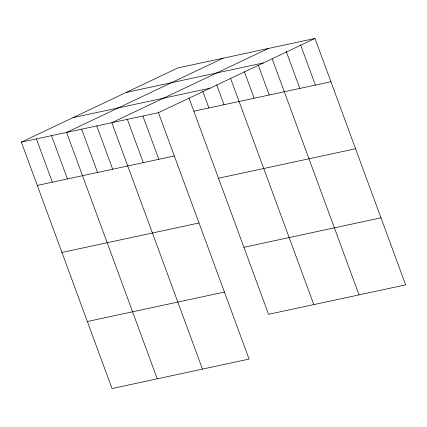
<?xml version="1.0" encoding="UTF-8"?>
<svg xmlns="http://www.w3.org/2000/svg" width="427" height="427" viewBox="0 0 427 427"><rect width="100%" height="100%" fill="white"/><g stroke="black" fill="none" stroke-linecap="round" stroke-linejoin="round"><path stroke-width="0.64" d="M21.35 142.132L158.428 112.675L249.09 359.086L112.013 388.543L21.35 142.132L177.91 67.914L314.987 38.457L405.65 284.868L268.572 314.325L189.06 98.215M223.145 58.195L66.585 132.413L157.248 378.824M268.38 48.47L111.821 122.693L202.483 369.099M158.428 112.675L314.987 38.457M126.248 92.408L263.326 62.95M73.017 117.644L210.095 88.181M193.837 111.201L330.914 81.738M37.277 185.419L174.355 155.962M218.501 178.23L355.579 148.772M61.936 252.453L199.014 222.99M243.908 247.292L380.985 217.834M87.348 321.515L224.426 292.052M300.592 44.888L315.377 85.08M286.191 51.315L299.845 88.416M272.25 58.985L359.043 294.881M258.308 65.315L269.229 94.997M244.367 71.651L254.15 98.237M230.655 78.6L313.808 304.606M216.713 84.93L223.994 104.716M202.772 91.266L208.915 107.962M142.89 116.016L158.817 159.298M127.358 119.352L143.285 162.639M96.742 125.933L112.669 169.215M81.664 129.173L97.591 172.455M51.507 135.653L67.434 178.94M36.428 138.892L52.356 182.18"/></g></svg>
